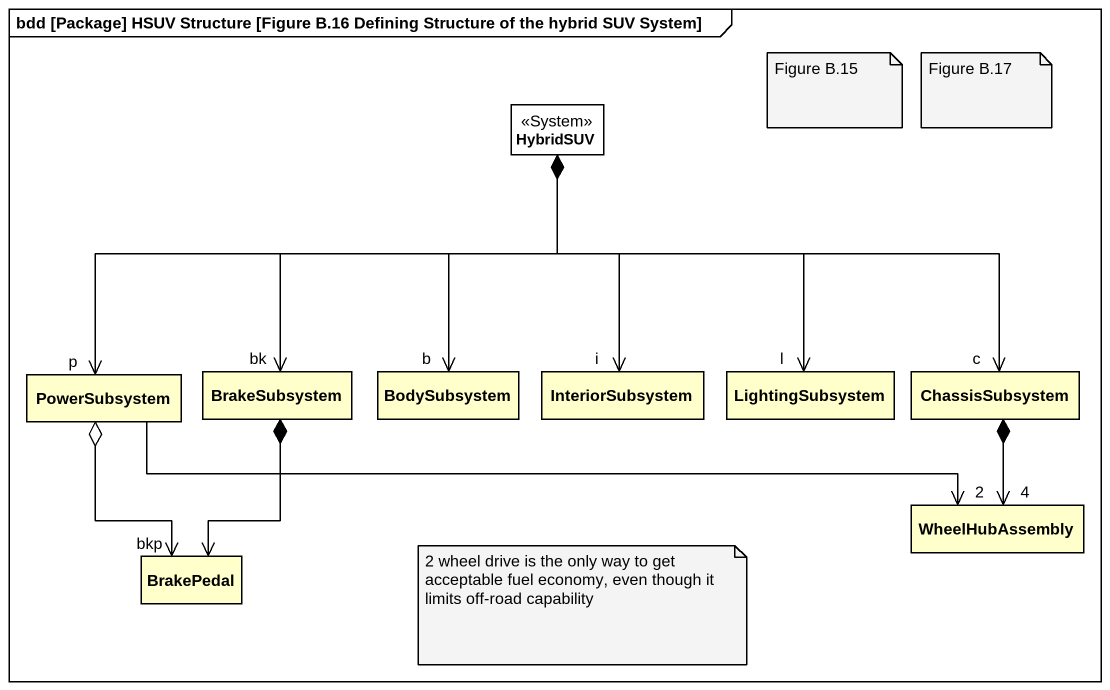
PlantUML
@startuml
mainframe bdd [Package] HSUV Structure [Figure B.16 Defining Structure of the hybrid SUV System]
hide circle
hide empty members
class HybridSUV <<System>> #FFFFFF
class PowerSubsystem
class BrakeSubsystem
class BodySubsystem
class InteriorSubsystem
class LightingSubsystem
class ChassisSubsystem
class WheelHubAssembly
class BrakePedal
HybridSUV *-left-> "p" PowerSubsystem
HybridSUV *--> "bk" BrakeSubsystem
HybridSUV *--> "b" BodySubsystem
HybridSUV *--> "i" InteriorSubsystem
HybridSUV *--> "l" LightingSubsystem
HybridSUV *--> "c" ChassisSubsystem
PowerSubsystem -right-> "2" WheelHubAssembly
PowerSubsystem o--> "bkp" BrakePedal
BrakeSubsystem *--> BrakePedal
ChassisSubsystem *--> "4" WheelHubAssembly
note as N1
  Figure B.15
end note
note as N2
  Figure B.17
end note
note as N3
  2 wheel drive is the only way to get acceptable fuel economy, even though it limits off-road capability
end note
@enduml
